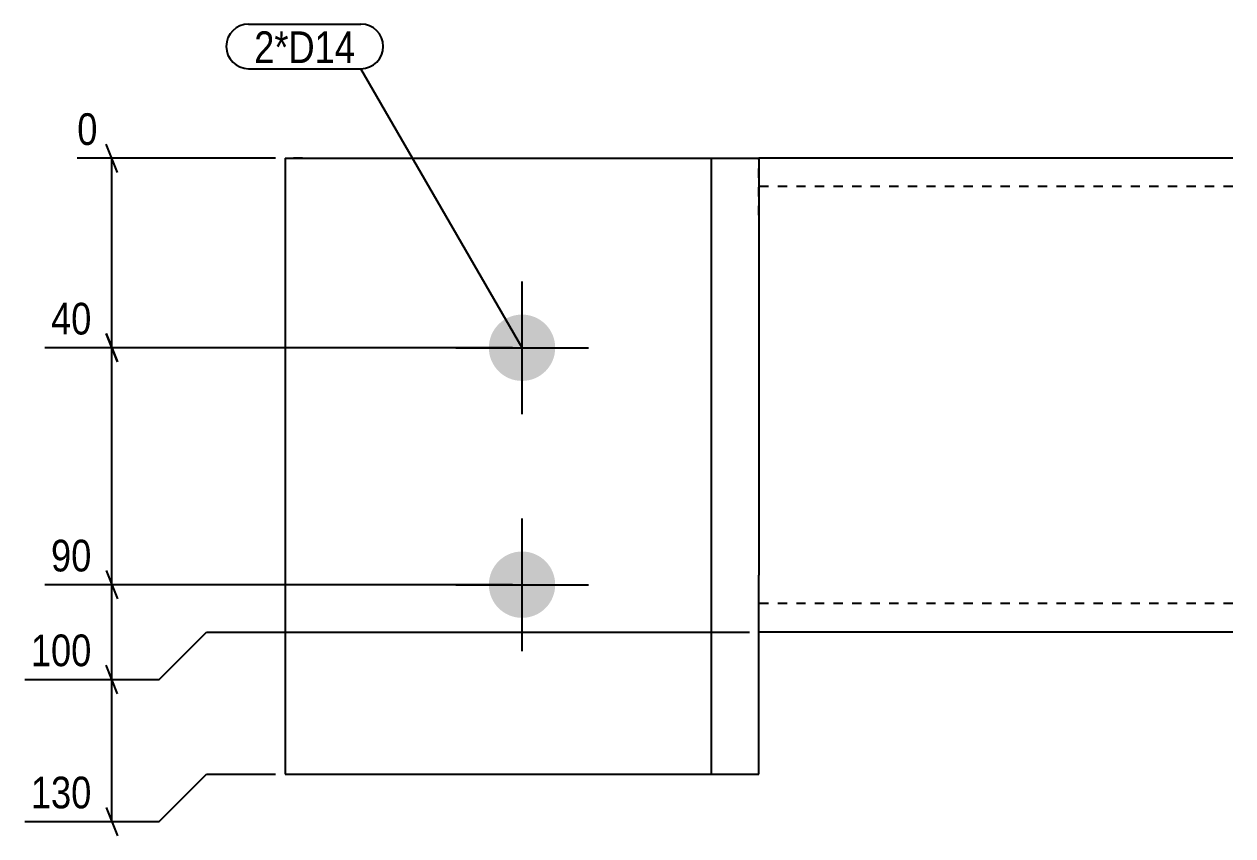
# Model space of a CAD drawing. Header units: millimetres. Extents: x 2 to 23428, y 2 to 783.
# Drawn here: x 13180.2 to 13435.2, y 6.8 to 178.1 of the extents above; entities that cross this region are included whole.
import ezdxf

# ---------------------------------------------------------------- set-up
doc = ezdxf.new("R2010")
doc.units = ezdxf.units.MM
doc.linetypes.add('DXK_LINE_DOT2', pattern=[3.9198, 1.9599, -1.9599])
for name, color, linetype in [('MÅLSÆTNING', 7, 'Continuous'), ('STÅL', 7, 'Continuous'), ('TEKST', 7, 'Continuous')]:
    doc.layers.add(name, color=color, linetype=linetype)
doc.styles.add('Arial Narrow', font='ARIALN.TTF', dxfattribs={"height": 0.2})

msp = doc.modelspace()

# ---------------------------------------------------------------- hatches: boundary and pattern name
at = {"layer": 'STÅL', "linetype": 'Continuous'}
for points in [[(13285.25, 116.8, -1), (13285.25, 102.8, -1)], [(13285.25, 66.8, -1), (13285.25, 52.8, -1)]]:
    msp.add_hatch(color=96, dxfattribs=at).paths.add_polyline_path(points)

# ---------------------------------------------------------------- linework, layer by layer
at = {"layer": 'MÅLSÆTNING', "color": 7, "linetype": 'Continuous'}
for p, q in [((13199.86, 146.8), (13197.46, 152.8)), ((13233.25, 149.8), (13191.39, 149.8)), ((13198.66, 109.8), (13198.66, 149.8)), ((13199.86, 106.8), (13197.46, 112.8)), ((13197.46, 112.8), (13199.86, 106.8)), ((13283.25, 109.8), (13184.58, 109.8)), ((13283.25, 109.8), (13184.58, 109.8)), ((13198.66, 59.8), (13198.66, 109.8)), ((13197.46, 62.8), (13199.86, 56.8)), ((13197.46, 62.8), (13199.86, 56.8)), ((13283.25, 59.8), (13184.58, 59.8)), ((13283.25, 59.8), (13184.58, 59.8)), ((13198.66, 39.8), (13198.66, 59.8)), ((13208.66, 39.8), (13218.66, 49.8)), ((13208.66, 39.8), (13218.66, 49.8)), ((13218.66, 49.8), (13333.25, 49.8)), ((13218.66, 49.8), (13333.25, 49.8)), ((13199.86, 36.8), (13197.46, 42.8)), ((13199.86, 36.8), (13197.46, 42.8)), ((13180.31, 39.8), (13208.66, 39.8)), ((13180.31, 39.8), (13208.66, 39.8)), ((13198.66, 9.8), (13198.66, 39.8)), ((13208.66, 9.8), (13218.66, 19.8)), ((13218.66, 19.8), (13233.25, 19.8)), ((13197.46, 12.8), (13199.86, 6.8)), ((13180.31, 9.8), (13208.66, 9.8))]:
    msp.add_line(p, q, dxfattribs=at)
at = {"layer": 'STÅL', "color": 2, "linetype": 'Continuous'}
for p, q in [((13235.25, 149.8), (13335.25, 149.8)), ((13235.25, 149.8), (13235.25, 19.8)), ((13325.25, 19.8), (13325.25, 149.8)), ((13335.25, 149.8), (13335.25, 137.81)), ((13435.25, 149.8), (13335.25, 149.8)), ((13335.25, 137.81), (13335.25, 137.8)), ((13335.25, 137.8), (13335.25, 61.8)), ((13335.25, 137.8), (13335.25, 61.8)), ((13335.25, 61.8), (13335.25, 61.79)), ((13335.25, 19.8), (13335.25, 61.79)), ((13435.25, 49.8), (13335.25, 49.8)), ((13235.25, 19.8), (13335.25, 19.8))]:
    msp.add_line(p, q, dxfattribs=at)
at = {"layer": 'STÅL', "color": 7, "linetype": 'DXK_LINE_DOT2'}
for p, q in [((13238.95, 149.8), (13235.25, 149.8)), ((13335.25, 137.8), (13335.25, 149.8)), ((13435.25, 143.8), (13335.25, 143.8)), ((13335.25, 137.81), (13335.25, 137.8)), ((13335.25, 61.8), (13335.25, 61.79)), ((13335.25, 49.8), (13335.25, 61.79)), ((13435.25, 55.8), (13335.25, 55.8))]:
    msp.add_line(p, q, dxfattribs=at)
at = {"layer": 'STÅL', "color": 96, "linetype": 'Continuous'}
for p, q in [((13285.25, 95.8), (13285.25, 123.8)), ((13271.25, 109.8), (13299.25, 109.8)), ((13285.25, 45.8), (13285.25, 73.8)), ((13271.25, 59.8), (13299.25, 59.8))]:
    msp.add_line(p, q, dxfattribs=at)

# ---------------------------------------------------------------- wipeouts: each hides what was drawn before it
at = {"color": 0, "linetype": 'Continuous'}
for points in [[(13195.78, 111.2), (13195.78, 121), (13184.45, 121), (13184.45, 111.2)], [(13195.78, 61.2), (13195.78, 71), (13184.45, 71), (13184.45, 61.2)], [(13195.78, 41.2), (13195.78, 51), (13180.19, 51), (13180.19, 41.2)], [(13195.78, 11.2), (13195.78, 21), (13180.19, 21), (13180.19, 11.2)]]:
    msp.add_wipeout(points, dxfattribs=at).dxf.layer = 'MÅLSÆTNING'
at = {"color": 0}
msp.add_wipeout([(13250.05, 169.89), (13250.05, 176.89), (13228.73, 176.89), (13228.73, 169.89)], dxfattribs=at).dxf.layer = 'TEKST'

# ---------------------------------------------------------------- next in the draw order: texts
at = {"layer": 'MÅLSÆTNING', "color": 3, "linetype": 'Continuous', "style": 'Arial Narrow'}
for s, p in [('40', (13185.85, 112.6)), ('90', (13185.85, 62.6)), ('100', (13181.59, 42.6)), ('130', (13181.59, 12.6))]:
    msp.add_text(s, height=6.681, dxfattribs=at).set_placement(p)

# ---------------------------------------------------------------- next in the draw order: wipeouts: each hides what was drawn before it
at = {"color": 0, "linetype": 'Continuous'}
msp.add_wipeout([(13197.06, 151.2), (13197.06, 161), (13189.99, 161), (13189.99, 151.2)], dxfattribs=at).dxf.layer = 'MÅLSÆTNING'
at = {"color": 0}
msp.add_wipeout([(13250.05, 169.89), (13250.05, 176.89), (13228.73, 176.89), (13228.73, 169.89)], dxfattribs=at).dxf.layer = 'TEKST'

# ---------------------------------------------------------------- next in the draw order: linework, layer by layer
at = {"layer": 'TEKST', "color": 7, "linetype": 'Continuous'}
for p, q in [((13227.53, 178.09), (13251.25, 178.09)), ((13227.53, 168.69), (13251.25, 168.69)), ((13285.25, 109.8), (13251.25, 168.69))]:
    msp.add_line(p, q, dxfattribs=at)
for centre, start, end in [((13227.53, 173.39), 90, 270), ((13251.25, 173.39), 270, 90)]:
    msp.add_arc(centre, 4.7, start, end, dxfattribs=at)

# ---------------------------------------------------------------- next in the draw order: texts
at = {"layer": 'MÅLSÆTNING', "color": 3, "linetype": 'Continuous', "style": 'Arial Narrow'}
msp.add_text('0', height=6.68, dxfattribs=at).set_placement((13191.39, 152.6))
at = {"layer": 'TEKST', "color": 3, "style": 'Arial Narrow'}
msp.add_text('2*D14', height=6.681, dxfattribs=at).set_placement((13228.73, 169.89))

doc.saveas('drawing.dxf')
